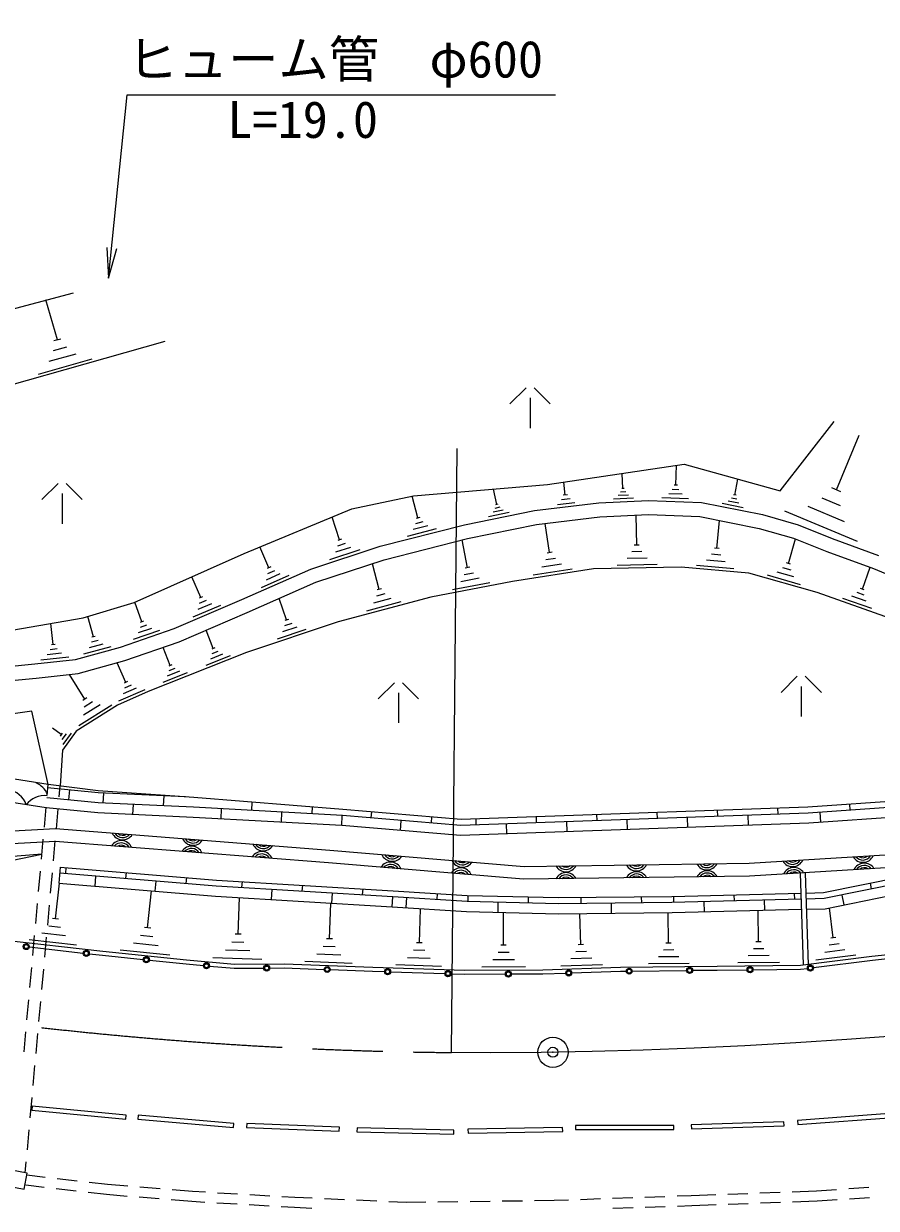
# Model space of a CAD drawing. Units: millimetres, scale not verified. Extents: x 40000 to 680000, y 20000 to 380000.
# Drawn here: x 232031 to 274359, y 249518 to 308335 of the extents above; entities that cross this region are included whole.
import ezdxf
from ezdxf.enums import TextEntityAlignment as Align

# ---------------------------------------------------------------- set-up
doc = ezdxf.new("R2010")
doc.units = ezdxf.units.MM
doc.header["$LTSCALE"] = 1000
doc.header["$PDMODE"] = 32
doc.header["$PDSIZE"] = 500
doc.linetypes.add('CHAIN', pattern=[18.5, 12, -1.5, 3.5, -1.5])
for name, color, linetype, lineweight in [('M-BGD', 7, 'Continuous', 25), ('M-BMK', 2, 'CHAIN', 13), ('M-BMK-SRVR', 3, 'Continuous', 25), ('M-STR-HTXT', 7, 'Continuous', 13), ('M-STR-STRC', 7, 'Continuous', 25)]:
    doc.layers.add(name, color=color, linetype=linetype, lineweight=lineweight)
doc.styles.add('ＭＳ ゴシック', font='')
doc.styles.get('ＭＳ ゴシック').set_extended_font_data('MS Gothic')

# ---------------------------------------------------------------- blocks, each defined once
blk = doc.blocks.new('open_arrow')
at = {"color": 0, "linetype": 'Continuous', "lineweight": -2}
blk.add_lwpolyline([(7.5, 1.25), (0, 0), (7.5, -1.25)], dxfattribs=at)

msp = doc.modelspace()

# ---------------------------------------------------------------- linework, layer by layer
at = {"layer": 'M-BGD'}
for p, q in [((256972, 290256), (256172, 289456)), ((257372, 290256), (258172, 289456)), ((257172, 289756), (257172, 288256)), ((272379, 285189), (273509, 287900)), ((261782, 285255), (261743, 286006)), ((264401, 285423), (264441, 286411)), ((233739, 285506), (232939, 284706)), ((234139, 285506), (234939, 284706)), ((258915, 284930), (258840, 285570)), ((264484, 285420), (264319, 285426)), ((267333, 284933), (267490, 285721)), ((272605, 285095), (272153, 285283)), ((233939, 285006), (233939, 283506)), ((251600, 283793), (251321, 284881)), ((255513, 284466), (255357, 285225)), ((259153, 284742), (258726, 284692)), ((259021, 284943), (258808, 284918)), ((262308, 284780), (261307, 284728)), ((262049, 284934), (261549, 284908)), ((261916, 285094), (261665, 285081)), ((261844, 285258), (261719, 285251)), ((265033, 284738), (263716, 284791)), ((264713, 284971), (264054, 284997)), ((264557, 285197), (264228, 285210)), ((267429, 284731), (267166, 284784)), ((267399, 284919), (267267, 284946)), ((272580, 284398), (271676, 284775)), ((255836, 284180), (255330, 284077)), ((255675, 284323), (255421, 284271)), ((255577, 284479), (255450, 284453)), ((259391, 284553), (258538, 284454)), ((267754, 284302), (266702, 284512)), ((267526, 284530), (267000, 284635)), ((273433, 282629), (269818, 284135)), ((272780, 283608), (270973, 284361)), ((247716, 282711), (247346, 283836)), ((251843, 283597), (251481, 283504)), ((251691, 283816), (251509, 283769)), ((256124, 284064), (255111, 283856)), ((258139, 282071), (257915, 283526)), ((262469, 282449), (262437, 283935)), ((266444, 282280), (266568, 283672)), ((252512, 283253), (251060, 282881)), ((252087, 283402), (251361, 283216)), ((244206, 281322), (243753, 282355)), ((248256, 282335), (247506, 282088)), ((247986, 282523), (247611, 282400)), ((247810, 282742), (247623, 282680)), ((254069, 281323), (253804, 282706)), ((262592, 282451), (262345, 282446)), ((270003, 281531), (270353, 282758)), ((248713, 282208), (247214, 281715)), ((258432, 281785), (257947, 281710)), ((258261, 282089), (258018, 282052)), ((262978, 281798), (261987, 281777)), ((262723, 282123), (262228, 282113)), ((266648, 281950), (266184, 281992)), ((266560, 282270), (266328, 282290)), ((244292, 281360), (244120, 281284)), ((244479, 281168), (244135, 281017)), ((249679, 280247), (249341, 281520)), ((254184, 281345), (253954, 281301)), ((259259, 281250), (257319, 280951)), ((258724, 281498), (257754, 281349)), ((263480, 281478), (261498, 281437)), ((267288, 281269), (265433, 281435)), ((266852, 281620), (265924, 281703)), ((270130, 281200), (269721, 281317)), ((270106, 281502), (269901, 281560)), ((273667, 280265), (274047, 281343)), ((240821, 279846), (240379, 280875)), ((245197, 280937), (243821, 280331)), ((244752, 281015), (244064, 280712)), ((255168, 280578), (253324, 280224)), ((254648, 280797), (253726, 280620)), ((254359, 281060), (253898, 280971)), ((270588, 280480), (268953, 280946)), ((270257, 280869), (269439, 281102)), ((249967, 280020), (249542, 279907)), ((249786, 280275), (249573, 280219)), ((273763, 279962), (273403, 280088)), ((273757, 280233), (273578, 280296)), ((237893, 278634), (237552, 279613)), ((241801, 279454), (240429, 278865)), ((241360, 279536), (240674, 279241)), ((240906, 279883), (240735, 279809)), ((241090, 279691), (240747, 279544)), ((245080, 278728), (244719, 279798)), ((250754, 279623), (249056, 279172)), ((250254, 279793), (249405, 279568)), ((274133, 279293), (272696, 279799)), ((273858, 279659), (273140, 279912)), ((235498, 277891), (235219, 278905)), ((233499, 277504), (233386, 278556)), ((238773, 278209), (237468, 277755)), ((238371, 278313), (237718, 278086)), ((238132, 278474), (237806, 278360)), ((237975, 278663), (237811, 278606)), ((241444, 277314), (241086, 278222)), ((246034, 278256), (244608, 277774)), ((245597, 278374), (244885, 278133)), ((245339, 278551), (244982, 278430)), ((245169, 278758), (244991, 278698)), ((235729, 277712), (235391, 277620)), ((235582, 277915), (235413, 277868)), ((233901, 277075), (233199, 276999)), ((233700, 277290), (233349, 277252)), ((233587, 277514), (233412, 277495)), ((236359, 277401), (235007, 277030)), ((235959, 277534), (235283, 277348)), ((239304, 276467), (238948, 277370)), ((241906, 277030), (241300, 276791)), ((241520, 277344), (241368, 277284)), ((241675, 277172), (241372, 277053)), ((234276, 276879), (232874, 276727)), ((237104, 275631), (236673, 276606)), ((239379, 276497), (239229, 276437)), ((242288, 276947), (241077, 276470)), ((235071, 274803), (234299, 276027)), ((240144, 276102), (238939, 275628)), ((239763, 276184), (239161, 275947)), ((239534, 276326), (239233, 276207)), ((270431, 275931), (269631, 275131)), ((270831, 275931), (271631, 275131)), ((238041, 275268), (236741, 274693)), ((237620, 275341), (236970, 275054)), ((237185, 275667), (237022, 275595)), ((237362, 275486), (237037, 275342)), ((250436, 275615), (249636, 274815)), ((250836, 275615), (251636, 274815)), ((270631, 275431), (270631, 273931)), ((235173, 274867), (234969, 274739)), ((250636, 275115), (250636, 273615)), ((236400, 274502), (234769, 273473)), ((235821, 274516), (235006, 274002)), ((235446, 274660), (235038, 274403)), ((233890, 273038), (233463, 273349)), ((233942, 273109), (233838, 272967)), ((234136, 273076), (233928, 272792)), ((234382, 273115), (233966, 272546)), ((233202, 270034), (233249, 270554)), ((235734, 270152), (233219, 270401)), ((233797, 269951), (233847, 270500)), ((234269, 269795), (234318, 270293)), ((240064, 269947), (235734, 270150)), ((235978, 269638), (236001, 270137)), ((237500, 270067), (237502, 270121)), ((238975, 269498), (238998, 269997)), ((233058, 268441), (233148, 269437)), ((235723, 269651), (233182, 269903)), ((240464, 269428), (235723, 269650)), ((237453, 269068), (237476, 269568)), ((247857, 269023), (240464, 269428)), ((243356, 269270), (243379, 269685)), ((246352, 269106), (246370, 269444)), ((269489, 269089), (269478, 269389)), ((280542, 269800), (270979, 269142)), ((273060, 269285), (273040, 269585)), ((233653, 268358), (233743, 269354)), ((241831, 268853), (241858, 269352)), ((244826, 268688), (244854, 269188)), ((247822, 268524), (247849, 269024)), ((253736, 268530), (247857, 269023)), ((249281, 268904), (249306, 269203)), ((252271, 268653), (252296, 268952)), ((270979, 269142), (253736, 268530)), ((254498, 268557), (254488, 268857)), ((257496, 268663), (257486, 268963)), ((260494, 268770), (260484, 269070)), ((262011, 268323), (261993, 268823)), ((263493, 268876), (263482, 269176)), ((265009, 268430), (264992, 268930)), ((266491, 268983), (266480, 269283)), ((268007, 268536), (267990, 269036)), ((271598, 268684), (271564, 269182)), ((250734, 268280), (250776, 268778)), ((256015, 268110), (255997, 268610)), ((259013, 268217), (258995, 268717)), ((232914, 266847), (233004, 267843)), ((233509, 266764), (233599, 267760)), ((233843, 266457), (233777, 265660)), ((232770, 265254), (232860, 266250)), ((233365, 265171), (233455, 266167)), ((241588, 265516), (233819, 266158)), ((234119, 266134), (234143, 266433)), ((235572, 265512), (235613, 266010)), ((237108, 265886), (237133, 266185)), ((240098, 265639), (240123, 265938)), ((270737, 261602), (270594, 266163)), ((270987, 261610), (270844, 266171)), ((233614, 263891), (233813, 265657)), ((238182, 263440), (238375, 265280)), ((238562, 265265), (238603, 265763)), ((250356, 264989), (241588, 265516)), ((242868, 265439), (242886, 265739)), ((244336, 264850), (244366, 265349)), ((245863, 265259), (245881, 265559)), ((248858, 265079), (248876, 265379)), ((275629, 265678), (271766, 264892)), ((274126, 265372), (274066, 265666)), ((242676, 263130), (242739, 264946)), ((247330, 264670), (247360, 265169)), ((250325, 264490), (250355, 264989)), ((254040, 264755), (250356, 264989)), ((251024, 264446), (251056, 264945)), ((252553, 264850), (252572, 265149)), ((258581, 264642), (254040, 264755)), ((254091, 264754), (254099, 265054)), ((255578, 264217), (255591, 264717)), ((257090, 264679), (257098, 264979)), ((264209, 264700), (258581, 264642)), ((259713, 264654), (259710, 264954)), ((262713, 264685), (262709, 264985)), ((270635, 264863), (264209, 264700)), ((264312, 264703), (264304, 265003)), ((265824, 264241), (265811, 264741)), ((267311, 264779), (267303, 265079)), ((268823, 264317), (268810, 264817)), ((270310, 264855), (270302, 265155)), ((271766, 264892), (270884, 264869)), ((272756, 264583), (272656, 265073)), ((232626, 263660), (232716, 264656)), ((233221, 263577), (233311, 264573)), ((247207, 262899), (247272, 264668)), ((251675, 262697), (251731, 264395)), ((255853, 262583), (255845, 264210)), ((259694, 262604), (259644, 264153)), ((261218, 264169), (261213, 264669)), ((264043, 262679), (264023, 264198)), ((268512, 262752), (268498, 264309)), ((272222, 262949), (272033, 264436)), ((233864, 263465), (233275, 263531)), ((233761, 263874), (233467, 263907)), ((232482, 262067), (232572, 263063)), ((234114, 263039), (232936, 263172)), ((233077, 261984), (233167, 262980)), ((238446, 262999), (237833, 263064)), ((238335, 263424), (238029, 263456)), ((242828, 263124), (242525, 263135)), ((272345, 262965), (272098, 262933)), ((234659, 262580), (232303, 262846)), ((239280, 262085), (236827, 262342)), ((238710, 262558), (237483, 262687)), ((243254, 262301), (242043, 262343)), ((242965, 262716), (242360, 262737)), ((247487, 262495), (246898, 262517)), ((247355, 262894), (247060, 262905)), ((251946, 262310), (251380, 262328)), ((251817, 262692), (251534, 262701)), ((255988, 262584), (255717, 262582)), ((259824, 262608), (259565, 262599)), ((264300, 262344), (263794, 262337)), ((264169, 262680), (263916, 262677)), ((268774, 262409), (268255, 262404)), ((268641, 262754), (268382, 262751)), ((272801, 262351), (271810, 262225)), ((272511, 262650), (272016, 262587)), ((243845, 261877), (241424, 261961)), ((248343, 261677), (245985, 261764)), ((247768, 262092), (246589, 262135)), ((252217, 261923), (251084, 261960)), ((256398, 261862), (255314, 261857)), ((256125, 262223), (255583, 262220)), ((260234, 261932), (259200, 261898)), ((259964, 262268), (259447, 262251)), ((264558, 262010), (263545, 261996)), ((269036, 262065), (267999, 262056)), ((273339, 262083), (271356, 261832)), ((232338, 260473), (232428, 261469)), ((232933, 260390), (233023, 261386)), ((252770, 261527), (250505, 261602)), ((256943, 261503), (254773, 261493)), ((260761, 261604), (258695, 261537)), ((265069, 261679), (263043, 261652)), ((269558, 261724), (267483, 261706)), ((232194, 258880), (232284, 259876)), ((232789, 258797), (232879, 259793)), ((232050, 257286), (232140, 258282)), ((232645, 257203), (232735, 258199)), ((232501, 255610), (232591, 256606)), ((232357, 254016), (232447, 255012)), ((232213, 252423), (232303, 253419)), ((232109, 251277), (232159, 251825)), ((232191, 251177), (233100, 251071)), ((232133, 250681), (233047, 250574)), ((233696, 251002), (234690, 250886)), ((235286, 250816), (236195, 250710)), ((236195, 250710), (237206, 250627)), ((237804, 250578), (238801, 250497)), ((272988, 250494), (273986, 250561)), ((233643, 250504), (234636, 250388)), ((235232, 250319), (236146, 250212)), ((236146, 250212), (237164, 250129)), ((237762, 250080), (238758, 249999)), ((239399, 250448), (240409, 250366)), ((240409, 250366), (241055, 250328)), ((241654, 250294), (242652, 250236)), ((243251, 250202), (244250, 250144)), ((244849, 250109), (245495, 250072)), ((245495, 250072), (246358, 250033)), ((246958, 250005), (247957, 249960)), ((259669, 249963), (260669, 249998)), ((261268, 250019), (262268, 250054)), ((262867, 250076), (263867, 250111)), ((264466, 250132), (265174, 250157)), ((265174, 250157), (266384, 250202)), ((266984, 250224), (267983, 250261)), ((268583, 250284), (269582, 250321)), ((270182, 250343), (271391, 250388)), ((271391, 250388), (272389, 250455)), ((273023, 249996), (274020, 250062)), ((239356, 249950), (240374, 249867)), ((240374, 249867), (241025, 249829)), ((241624, 249795), (242622, 249737)), ((243221, 249703), (244220, 249645)), ((244819, 249610), (245469, 249573)), ((245469, 249573), (246341, 249533)), ((248556, 249932), (249555, 249887)), ((250154, 249859), (251018, 249820)), ((251018, 249820), (251990, 249833)), ((252590, 249841), (253590, 249854)), ((254190, 249862), (255190, 249875)), ((255790, 249883), (256790, 249896)), ((257390, 249904), (258362, 249917)), ((258362, 249917), (259070, 249942)), ((261284, 249520), (262283, 249555)), ((262883, 249576), (263882, 249611)), ((264482, 249632), (265193, 249657)), ((265193, 249657), (266406, 249702)), ((267006, 249725), (268005, 249762)), ((268605, 249784), (269604, 249821)), ((270204, 249843), (271417, 249889)), ((271417, 249889), (272424, 249956))]:
    msp.add_line(p, q, dxfattribs=at)
for points in [[(142994, 325605), (148730, 323194), (155067, 317763), (156940, 310138), (157565, 308571), (159980, 306532), (161652, 305790), (176082, 300715), (186717, 294357), (188566, 293604), (197556, 290778), (202394, 289406), (206614, 289350), (219289, 289622), (229080, 293534), (234499, 294974)], [(149177, 306533), (155199, 296560), (161419, 294367), (170346, 291874), (174665, 289727), (177835, 288120), (182725, 284885), (189426, 277294), (198736, 273027), (203730, 271009), (209100, 269161), (215598, 267375), (221170, 266557), (225203, 267915), (233604, 268372), (247222, 267308), (256871, 266495), (268040, 266648), (279377, 267343), (310403, 270240), (330239, 272834)], [(330298, 272197), (310475, 269604), (279426, 266704), (268064, 266008), (256849, 265855), (247170, 266670), (233596, 267731), (225325, 267281), (221229, 265901), (215466, 266747), (208911, 268549), (203506, 270410), (198482, 272439), (189036, 276769), (182301, 284398), (177513, 287566), (174378, 289155), (170115, 291274), (161227, 293756), (154770, 296032), (148629, 306202)], [(233145, 269404), (224731, 270711), (218336, 267885), (214309, 268571), (211280, 269560), (206882, 271262), (202440, 273072), (200057, 274111), (199479, 273866), (195002, 276012), (189696, 278539), (188614, 280324), (183626, 285420), (177640, 289850), (172524, 292393), (155345, 297543)], [(239045, 292549), (227219, 289206), (220528, 286285), (213538, 285505), (205153, 285161), (202377, 285736), (193305, 289246), (190021, 290593), (187779, 287239)], [(203077, 273925), (212225, 276066), (217723, 277018), (224731, 277591), (230569, 278066), (234984, 278835), (237517, 279597), (242969, 282032), (248325, 284239), (251380, 284894), (258027, 285448), (264819, 286467), (269591, 285134), (272273, 288587)], [(195044, 277599), (203077, 273925), (211895, 275326), (216096, 275754), (218045, 276033), (224956, 276055), (229616, 276256), (232579, 276545), (234604, 276764), (236842, 277378), (239497, 278302), (242852, 279741), (246287, 281252), (249733, 282386), (253913, 283457), (257382, 284169), (260582, 284540), (263049, 284668), (265688, 284561), (268709, 283958), (270475, 283461), (272160, 282782), (274469, 281931)], [(232937, 267097), (224949, 266452), (222308, 265312), (215345, 266161), (208671, 267916), (203293, 269776), (198104, 271906), (188828, 276292), (181635, 283745)], [(194591, 277036), (202978, 273201), (211986, 274632), (216181, 275059), (218096, 275333), (224972, 275355), (229665, 275557), (232651, 275848), (234735, 276074), (237050, 276709), (239750, 277649), (243130, 279099), (246538, 280598), (249929, 281714), (254071, 282775), (257493, 283477), (260640, 283842), (263053, 283967), (265605, 283864), (268545, 283277), (270249, 282797), (271908, 282129), (274213, 281279), (277226, 280023)], [(288350, 274341), (285328, 275197), (275302, 278723), (271428, 280086), (268032, 281052), (264663, 281353), (260322, 281262), (256301, 280642), (252247, 279865), (247640, 278641), (243099, 277106), (238214, 275181), (236689, 274506), (234640, 273215), (233950, 272269), (233847, 270500)], [(387769, 279293), (382838, 280604), (330733, 275059), (310199, 272689), (285635, 270458), (280522, 270100), (270964, 269442), (262567, 269137), (253743, 268830), (247877, 269323), (240479, 269919), (235736, 270241), (233249, 270554)], [(387769, 279293), (382839, 279800), (330821, 274264), (310281, 271894), (285699, 269660), (280577, 269302), (271006, 268643), (262596, 268338), (253724, 268029), (247822, 268524), (240450, 268928), (235712, 269150), (233145, 269404)], [(233249, 270554), (232436, 274199), (228984, 273701), (226494, 273622), (224879, 273709), (221745, 274110), (219592, 274226), (217501, 274328), (213620, 273746), (210187, 272939), (208063, 272718), (205889, 272617)], [(233249, 270554), (224773, 271901), (217910, 268867), (214459, 269722), (214257, 269383), (212869, 269831), (209741, 270943), (209836, 271402), (203650, 273307)], [(223085, 263791), (224915, 263677), (230971, 262845), (235957, 262282), (240119, 261847), (242494, 261634), (244961, 261651), (249356, 261490), (253910, 261339), (257807, 261357), (261660, 261484), (266456, 261547), (270588, 261583), (274145, 262034), (279541, 262601), (361874, 272299)], [(270875, 265169), (271732, 265191), (275589, 265976), (279942, 266267), (310111, 269033)], [(270900, 264370), (271822, 264393), (275696, 265182), (280005, 265470), (310212, 268239)], [(223085, 263791), (224995, 265462), (232937, 267097)], [(233843, 266457), (241609, 265815), (250374, 265288), (254054, 265055), (258583, 264942), (264203, 265000), (270625, 265163)], [(233777, 265660), (241552, 265017), (250325, 264490), (254018, 264256), (258577, 264142), (264218, 264200), (270650, 264363)]]:
    msp.add_lwpolyline(points, dxfattribs=at)
for points in [[(237119, 254148), (232459, 254585), (232440, 254385), (237101, 253949)], [(242464, 253724), (237711, 254136), (237693, 253936), (242447, 253525)], [(275425, 254251), (270452, 253882), (270466, 253683), (275440, 254051)], [(247704, 253541), (243102, 253724), (243094, 253524), (247697, 253341)], [(253393, 253398), (248578, 253514), (248574, 253314), (253388, 253198)], [(258788, 253535), (254087, 253452), (254090, 253252), (258791, 253335)], [(264305, 253625), (259422, 253624), (259422, 253424), (264305, 253425)], [(269776, 253813), (265171, 253666), (265178, 253466), (269782, 253613)], [(231420, 251407), (231271, 250621), (232057, 250472), (232206, 251258)]]:
    msp.add_lwpolyline(points, close=True, dxfattribs=at)
for centre, radius, start, end in [((236873, 267207), 567, 23.60233, 147.45736), ((236944, 268379), 567, 203.60233, 327.45736), ((236873, 267207), 453, 31.56173, 139.49797), ((236944, 268379), 453, 211.56173, 319.49797), ((236944, 268379), 340, 227.1871, 303.8726), ((240434, 268106), 567, 203.60233, 327.45736), ((240434, 268106), 453, 211.56173, 319.49797), ((240434, 268106), 340, 227.1871, 303.8726), ((236873, 267207), 340, 47.1871, 123.8726), ((240362, 266935), 567, 23.60233, 147.45736), ((240362, 266935), 453, 31.56173, 139.49797), ((240362, 266935), 340, 47.1871, 123.8726), ((243852, 266662), 567, 23.60233, 147.45736), ((243923, 267833), 567, 203.60233, 327.45736), ((243852, 266662), 453, 31.56173, 139.49797), ((243923, 267833), 453, 211.56173, 319.49797), ((243923, 267833), 340, 227.1871, 303.8726), ((250325, 267314), 567, 203.25883, 327.11385), ((250325, 267314), 453, 211.21822, 319.15446), ((250325, 267314), 340, 226.84359, 303.52909), ((243852, 266662), 340, 47.1871, 123.8726), ((250243, 266143), 567, 23.25883, 147.11385), ((250243, 266143), 453, 31.21822, 139.15446), ((250243, 266143), 340, 46.84359, 123.52909), ((253813, 267020), 567, 203.25883, 327.11385), ((253813, 267020), 453, 211.21822, 319.15446), ((253813, 267020), 340, 226.84359, 303.52909), ((258952, 266790), 567, 208.8571, 332.71213), ((258952, 266790), 453, 216.8165, 324.75274), ((258952, 266790), 340, 232.44187, 309.12737), ((262452, 266838), 567, 208.8571, 332.71213), ((262452, 266838), 453, 216.8165, 324.75274), ((262452, 266838), 340, 232.44187, 309.12737), ((265952, 266886), 567, 208.8571, 332.71213), ((265952, 266886), 453, 216.8165, 324.75274), ((265952, 266886), 340, 232.44187, 309.12737), ((270199, 267048), 567, 211.57806, 335.43308), ((270268, 265876), 567, 31.57806, 155.43308), ((270199, 267048), 453, 219.53745, 327.47369), ((270199, 267048), 340, 235.16282, 311.84832), ((273692, 267262), 567, 211.57806, 335.43308), ((273761, 266090), 567, 31.57806, 155.43308), ((273692, 267262), 453, 219.53745, 327.47369), ((273761, 266090), 453, 39.53745, 147.47369), ((273692, 267262), 340, 235.16282, 311.84832), ((253731, 265850), 567, 23.25883, 147.11385), ((253731, 265850), 453, 31.21822, 139.15446), ((253731, 265850), 340, 46.84359, 123.52909), ((258960, 265617), 567, 28.8571, 152.71213), ((258960, 265617), 453, 36.8165, 144.75274), ((258960, 265617), 340, 52.44187, 129.12737), ((262460, 265665), 567, 28.8571, 152.71213), ((262460, 265665), 453, 36.8165, 144.75274), ((262460, 265665), 340, 52.44187, 129.12737), ((265960, 265713), 567, 28.8571, 152.71213), ((265960, 265713), 453, 36.8165, 144.75274), ((265960, 265713), 340, 52.44187, 129.12737), ((270268, 265876), 453, 39.53745, 147.47369), ((270268, 265876), 340, 55.16282, 131.84832), ((273761, 266090), 340, 55.16282, 131.84832)]:
    msp.add_arc(centre, radius, start, end, dxfattribs=at)
msp.add_open_spline([(171459, 249946), (177557, 248331), (179236, 247918), (184267, 246815), (190746, 245395), (194464, 245045), (200975, 243778), (209215, 242174), (213775, 240996), (222023, 239438), (229786, 237971), (234143, 237136), (241986, 236183), (243601, 235987), (244134, 235906), (246125, 235709)], degree=3, knots=[0, 0, 0, 0, 1, 1, 1, 2, 2, 2, 3, 3, 3, 4, 4, 4, 5, 5, 5, 5], dxfattribs=at)
at = {"layer": 'M-BMK'}
msp.add_lwpolyline([(303093, 260934), (300580, 260643), (298066, 260354), (295553, 260067), (293039, 259786), (290524, 259511), (288008, 259244), (285491, 258987), (282974, 258741), (280455, 258508), (277934, 258289), (275412, 258087), (272889, 257902), (270365, 257737), (267839, 257592), (265312, 257471), (262784, 257373), (260256, 257302), (257726, 257258), (255196, 257243), (253263, 257252)], dxfattribs=at)
msp.add_arc((255214, 457243), 200000, 258.29665, 269.44087, dxfattribs=at)
at = {"layer": 'M-BMK-SRVR'}
msp.add_circle((258306, 257266), 750, dxfattribs=at)
msp.add_point((258306, 257266), dxfattribs=at)
at = {"layer": 'M-STR-HTXT'}
msp.add_line((253263, 257252), (253555, 287251), dxfattribs=at)
msp.add_lwpolyline([(236248, 295702), (237175, 304810), (258425, 304810)], dxfattribs=at)
for centre, start, end in [((232167, 269623), 23.57927, 64.80133), ((231087, 269184), 19.23997, 143.09499), ((233063, 268877), 83.11045, 143.09499)]:
    msp.add_arc(centre, 1133, start, end, dxfattribs=at)
at = {"layer": 'M-STR-STRC'}
for p, q in [((233701, 292631), (233136, 294628)), ((233867, 292679), (233534, 292584)), ((234617, 291932), (233286, 291556)), ((234159, 292282), (233493, 292094)), ((235408, 291676), (232746, 290924)), ((232304, 262496), (234987, 262194)), ((235285, 262160), (235936, 262087)), ((235936, 262087), (237970, 261874)), ((238268, 261842), (240100, 261650)), ((271235, 261467), (274168, 261839)), ((274168, 261839), (276897, 262125)), ((240100, 261650), (240955, 261574)), ((241253, 261547), (242486, 261437)), ((242486, 261437), (243948, 261447)), ((244248, 261449), (244958, 261454)), ((244958, 261454), (246947, 261381)), ((247247, 261370), (249349, 261293)), ((249349, 261293), (249945, 261273)), ((250245, 261263), (252943, 261174)), ((253243, 261164), (253907, 261142)), ((253907, 261142), (255943, 261152)), ((256243, 261153), (257810, 261160)), ((257810, 261160), (258942, 261198)), ((259242, 261207), (261664, 261287)), ((261664, 261287), (261941, 261291)), ((262241, 261294), (264940, 261330)), ((265240, 261334), (266459, 261350)), ((266459, 261350), (267940, 261363)), ((268240, 261366), (270601, 261386)), ((270601, 261386), (270938, 261429))]:
    msp.add_line(p, q, dxfattribs=at)
for centre, radius in [((232155, 262513), 150), ((232155, 262513), 120), ((232155, 262513), 100), ((232155, 262513), 100), ((232155, 262513), 100), ((232155, 262513), 100), ((235136, 262177), 150), ((235136, 262177), 120), ((235136, 262177), 100), ((235136, 262177), 100), ((235136, 262177), 100), ((235136, 262177), 100), ((238119, 261858), 150), ((238119, 261858), 120), ((238119, 261858), 100), ((238119, 261858), 100), ((238119, 261858), 100), ((238119, 261858), 100), ((241104, 261560), 150), ((241104, 261560), 120), ((241104, 261560), 100), ((241104, 261560), 100), ((241104, 261560), 100), ((241104, 261560), 100), ((244098, 261448), 150), ((244098, 261448), 120), ((244098, 261448), 100), ((244098, 261448), 100), ((244098, 261448), 100), ((244098, 261448), 100), ((247097, 261375), 150), ((247097, 261375), 120), ((247097, 261375), 100), ((247097, 261375), 100), ((247097, 261375), 100), ((247097, 261375), 100), ((250095, 261268), 150), ((250095, 261268), 120), ((250095, 261268), 100), ((250095, 261268), 100), ((250095, 261268), 100), ((250095, 261268), 100), ((253093, 261169), 150), ((253093, 261169), 120), ((253093, 261169), 100), ((253093, 261169), 100), ((253093, 261169), 100), ((253093, 261169), 100), ((256093, 261152), 150), ((256093, 261152), 120), ((256093, 261152), 100), ((256093, 261152), 100), ((256093, 261152), 100), ((256093, 261152), 100), ((259092, 261202), 150), ((259092, 261202), 120), ((259092, 261202), 100), ((259092, 261202), 100), ((259092, 261202), 100), ((259092, 261202), 100), ((262091, 261292), 150), ((262091, 261292), 120), ((262091, 261292), 100), ((262091, 261292), 100), ((262091, 261292), 100), ((262091, 261292), 100), ((265090, 261332), 150), ((265090, 261332), 120), ((265090, 261332), 100), ((265090, 261332), 100), ((265090, 261332), 100), ((265090, 261332), 100), ((268090, 261364), 150), ((268090, 261364), 120), ((268090, 261364), 100), ((268090, 261364), 100), ((268090, 261364), 100), ((268090, 261364), 100), ((271086, 261448), 150), ((271086, 261448), 120), ((271086, 261448), 100), ((271086, 261448), 100), ((271086, 261448), 100), ((271086, 261448), 100)]:
    msp.add_circle(centre, radius, dxfattribs=at)

# ---------------------------------------------------------------- block references
at = {"layer": 'M-STR-HTXT', "xscale": 200, "yscale": 200, "rotation": 84.2}
msp.add_blockref('open_arrow', (236248, 295702), dxfattribs=at)

# ---------------------------------------------------------------- texts
at = {"layer": 'M-STR-HTXT', "style": 'ＭＳ ゴシック'}
for s, p in [('ヒューム管\u3000φ600', (237175, 305110)), ('L=19.0', (242141, 302112))]:
    msp.add_text(s, height=1833, dxfattribs=at).set_placement(p, align=Align.BOTTOM_LEFT)

doc.saveas('drawing.dxf')
